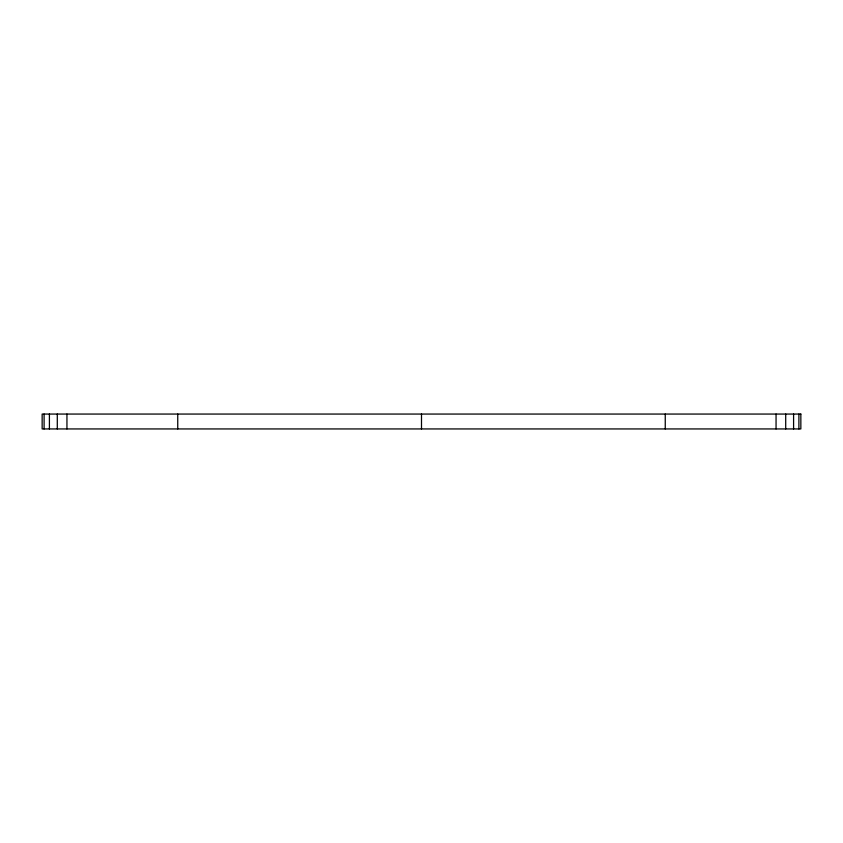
<?xml version="1.0" encoding="UTF-8"?>
<svg xmlns="http://www.w3.org/2000/svg" width="843" height="843" viewBox="0 0 843 843"><rect width="100%" height="100%" fill="white"/><g stroke="black" fill="none" stroke-linecap="round" stroke-linejoin="round"><path stroke-width="1.26" d="M798.901 414.061L798.901 428.939M793.59 414.061L793.59 428.939M785.708 414.061L785.708 428.939M776.055 414.061L776.055 428.939M665.253 414.061L665.253 428.939M421.5 414.061L421.5 428.939M177.747 414.061L177.747 428.939M66.945 414.061L66.945 428.939M57.292 414.061L57.292 428.939M49.41 414.061L49.41 428.939M44.099 414.061L44.099 428.939M800.85 414.061L42.15 414.061L42.15 428.939L800.85 428.939L800.85 414.061"/></g></svg>
